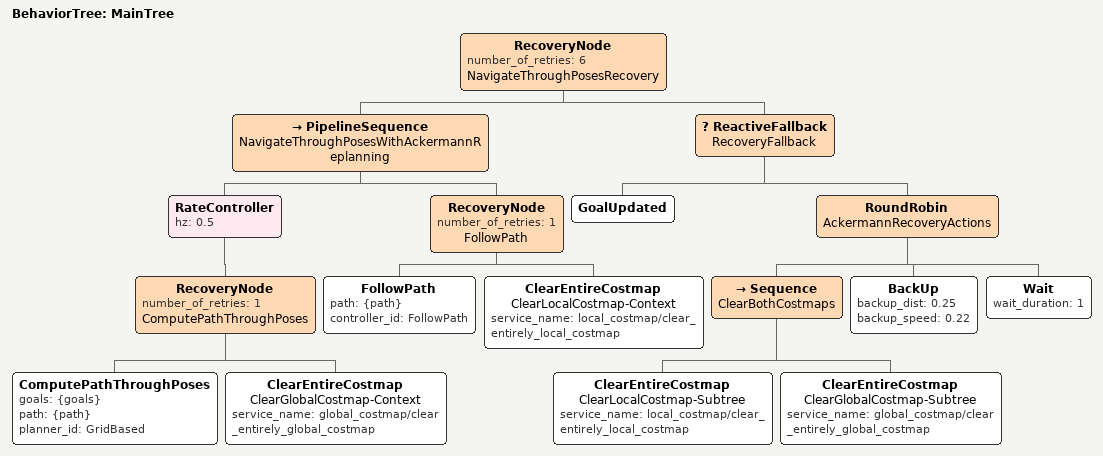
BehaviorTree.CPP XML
<root main_tree_to_execute="MainTree">
  <BehaviorTree ID="MainTree">
    <RecoveryNode number_of_retries="6" name="NavigateThroughPosesRecovery">
      <PipelineSequence name="NavigateThroughPosesWithAckermannReplanning">
        <RateController hz="0.5">
          <RecoveryNode number_of_retries="1" name="ComputePathThroughPoses">
            <ComputePathThroughPoses goals="{goals}" path="{path}" planner_id="GridBased"/>
            <ClearEntireCostmap
              name="ClearGlobalCostmap-Context"
              service_name="global_costmap/clear_entirely_global_costmap"/>
          </RecoveryNode>
        </RateController>
        <RecoveryNode number_of_retries="1" name="FollowPath">
          <FollowPath path="{path}" controller_id="FollowPath"/>
          <ClearEntireCostmap
            name="ClearLocalCostmap-Context"
            service_name="local_costmap/clear_entirely_local_costmap"/>
        </RecoveryNode>
      </PipelineSequence>
      <ReactiveFallback name="RecoveryFallback">
        <GoalUpdated/>
        <RoundRobin name="AckermannRecoveryActions">
          <Sequence name="ClearBothCostmaps">
            <ClearEntireCostmap
              name="ClearLocalCostmap-Subtree"
              service_name="local_costmap/clear_entirely_local_costmap"/>
            <ClearEntireCostmap
              name="ClearGlobalCostmap-Subtree"
              service_name="global_costmap/clear_entirely_global_costmap"/>
          </Sequence>
          <!-- Humble's BackUp plugin converts this positive distance and speed
               to a collision-checked negative-X command. -->
          <BackUp backup_dist="0.25" backup_speed="0.22"/>
          <Wait wait_duration="1"/>
        </RoundRobin>
      </ReactiveFallback>
    </RecoveryNode>
  </BehaviorTree>
</root>
